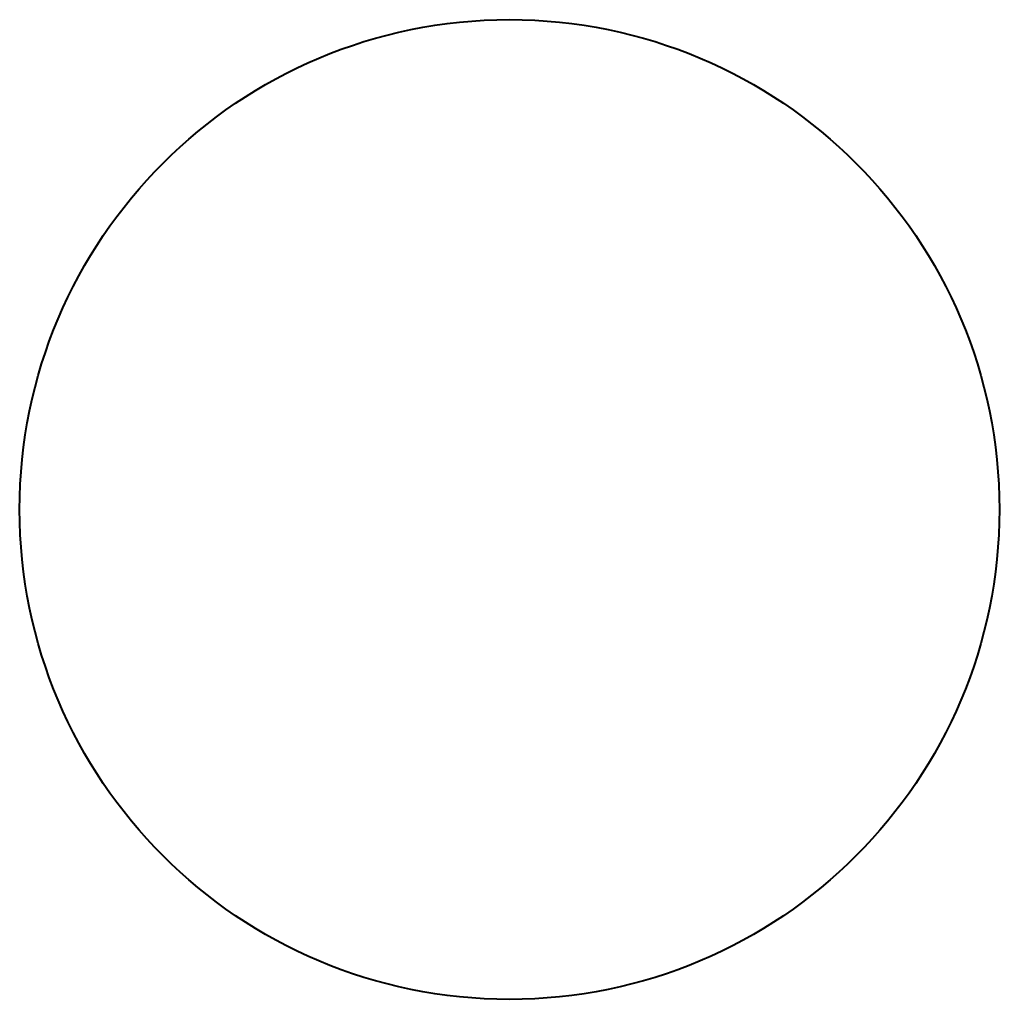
# Model space of a CAD drawing. Header units: inches. Extents: x -11.91 to -7.91, y 14.55 to 18.55.
import ezdxf

# ---------------------------------------------------------------- set-up
doc = ezdxf.new("R2010")
doc.units = ezdxf.units.IN
doc.header["$MEASUREMENT"] = 0
doc.layers.add('Visible', color=7, linetype='Continuous', lineweight=40)

msp = doc.modelspace()

# ---------------------------------------------------------------- linework, layer by layer
at = {"layer": 'Visible'}
msp.add_circle((-9.9084, 16.5485), 2, dxfattribs=at)

doc.saveas('drawing.dxf')
